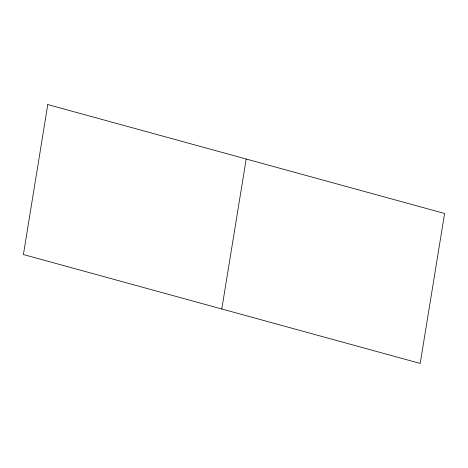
<?xml version="1.0" encoding="UTF-8"?>
<svg xmlns="http://www.w3.org/2000/svg" width="468" height="468" viewBox="0 0 468 468"><rect width="100%" height="100%" fill="white"/><g stroke="black" fill="none" stroke-linecap="round" stroke-linejoin="round"><path stroke-width="0.7" d="M221.803 308.985L246.197 159.015M47.789 104.563L23.4 254.534L420.211 363.437L444.6 213.466L47.789 104.563"/></g></svg>
